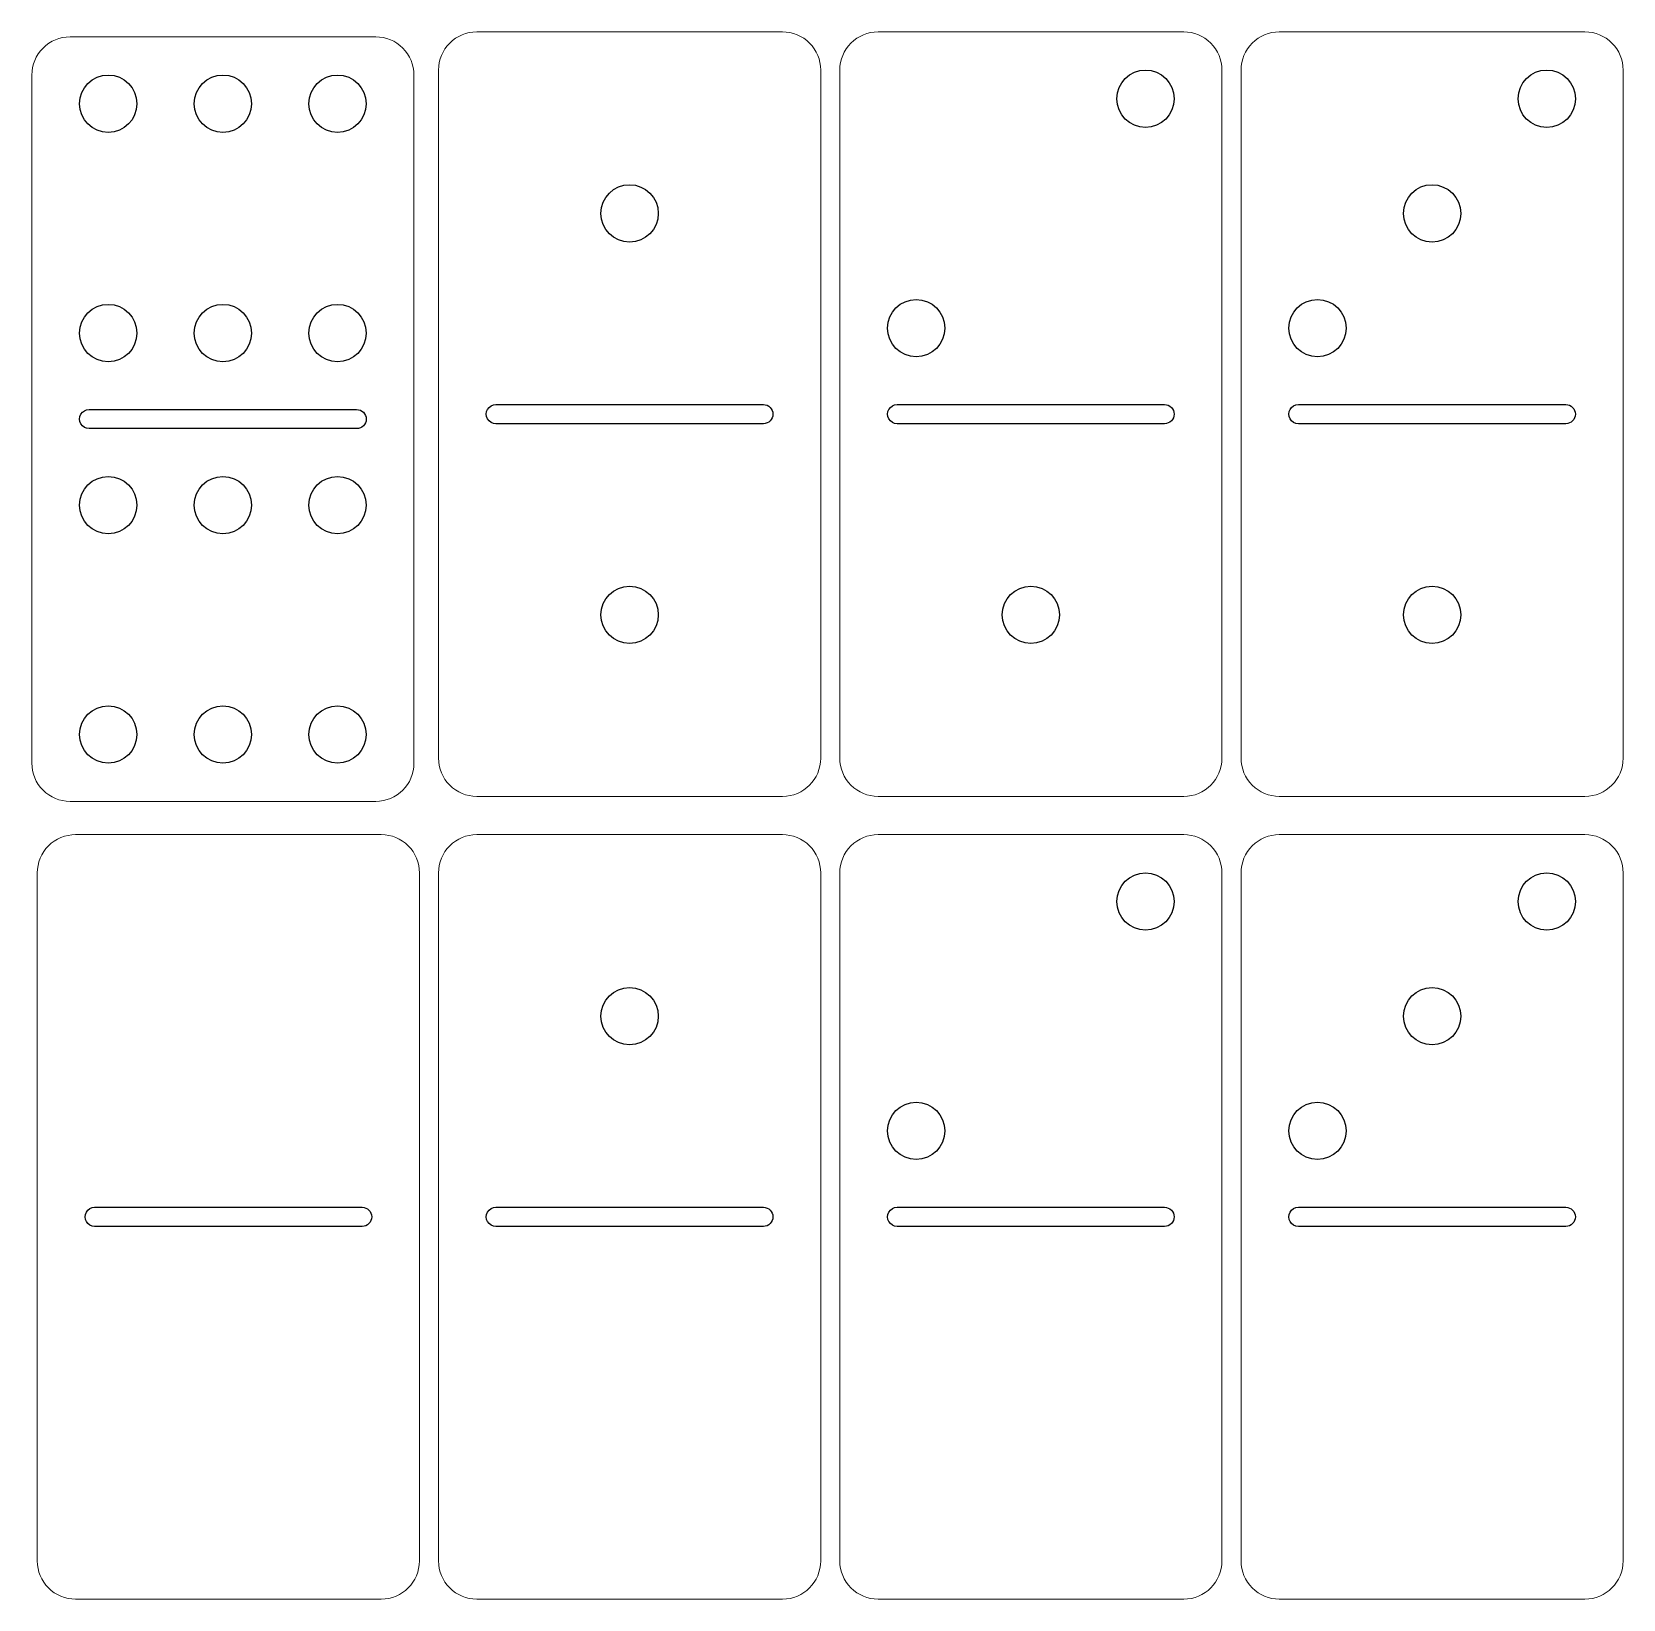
# Model space of a CAD drawing. Header units: centimetres. Extents: x -30.3 to -12, y -16.2 to 22.8.
# Drawn here: x -30.29 to -21.96, y 6.11 to 14.31 of the extents above; entities that cross this region are included whole.
import ezdxf

# ---------------------------------------------------------------- set-up
doc = ezdxf.new("R2010")
doc.units = ezdxf.units.CM
doc.header["$MEASUREMENT"] = 0
doc.layers.add('Default', color=7, linetype='Continuous')
doc.layers.add('Layer 1', color=7, linetype='Continuous')

msp = doc.modelspace()

# ---------------------------------------------------------------- linework, layer by layer
at = {"layer": 'Default', "lineweight": 9}
for points in [[(-30.08859, 14.28725), (-30.14163, 14.28725), (-30.1925, 14.26618), (-30.23001, 14.22868), (-30.23001, 14.22868), (-30.26751, 14.19117), (-30.28859, 14.1403), (-30.28859, 14.08725)], [(-28.28859, 14.08725), (-28.28859, 14.1403), (-28.30966, 14.19117), (-28.34716, 14.22868), (-28.34716, 14.22868), (-28.38467, 14.26618), (-28.43554, 14.28725), (-28.48859, 14.28725)], [(-27.95994, 14.3133), (-28.01298, 14.3133), (-28.06385, 14.29223), (-28.10136, 14.25473), (-28.10136, 14.25473), (-28.13886, 14.21722), (-28.15994, 14.16635), (-28.15994, 14.1133)], [(-26.15994, 14.1133), (-26.15994, 14.16635), (-26.18101, 14.21722), (-26.21851, 14.25473), (-26.21851, 14.25473), (-26.25602, 14.29223), (-26.30689, 14.3133), (-26.35994, 14.3133)], [(-25.85994, 14.3133), (-25.91298, 14.3133), (-25.96385, 14.29223), (-26.00136, 14.25473), (-26.00136, 14.25473), (-26.03886, 14.21722), (-26.05994, 14.16635), (-26.05994, 14.1133)], [(-24.05994, 14.1133), (-24.05994, 14.16635), (-24.08101, 14.21722), (-24.11851, 14.25473), (-24.11851, 14.25473), (-24.15602, 14.29223), (-24.20689, 14.3133), (-24.25994, 14.3133)], [(-23.75994, 14.3133), (-23.81298, 14.3133), (-23.86385, 14.29223), (-23.90136, 14.25473), (-23.90136, 14.25473), (-23.93886, 14.21722), (-23.95994, 14.16635), (-23.95994, 14.1133)], [(-21.95995, 14.1133), (-21.95995, 14.16635), (-21.98102, 14.21722), (-22.01852, 14.25473), (-22.01852, 14.25473), (-22.05603, 14.29223), (-22.1069, 14.3133), (-22.15994, 14.3133)], [(-28.15994, 10.5133), (-28.15994, 10.46026), (-28.13886, 10.40939), (-28.10136, 10.37188), (-28.10136, 10.37188), (-28.06385, 10.33438), (-28.01298, 10.3133), (-27.95994, 10.3133)], [(-26.05994, 10.5133), (-26.05994, 10.46026), (-26.03886, 10.40939), (-26.00136, 10.37188), (-26.00136, 10.37188), (-25.96385, 10.33438), (-25.91298, 10.3133), (-25.85994, 10.3133)], [(-23.95994, 10.5133), (-23.95994, 10.46026), (-23.93886, 10.40939), (-23.90136, 10.37188), (-23.90136, 10.37188), (-23.86385, 10.33438), (-23.81298, 10.3133), (-23.75994, 10.3133)], [(-30.28859, 10.48725), (-30.28859, 10.43421), (-30.26751, 10.38334), (-30.23001, 10.34583), (-30.23001, 10.34583), (-30.1925, 10.30833), (-30.14163, 10.28725), (-30.08859, 10.28725)], [(-30.05994, 10.1133), (-30.11298, 10.1133), (-30.16385, 10.09223), (-30.20136, 10.05473), (-30.20136, 10.05473), (-30.23886, 10.01722), (-30.25994, 9.96635), (-30.25994, 9.9133)], [(-28.25994, 9.9133), (-28.25994, 9.96635), (-28.28101, 10.01722), (-28.31851, 10.05473), (-28.31851, 10.05473), (-28.35602, 10.09223), (-28.40689, 10.1133), (-28.45994, 10.1133)], [(-27.95994, 10.1133), (-28.01298, 10.1133), (-28.06385, 10.09223), (-28.10136, 10.05473), (-28.10136, 10.05473), (-28.13886, 10.01722), (-28.15994, 9.96635), (-28.15994, 9.9133)], [(-26.15994, 9.9133), (-26.15994, 9.96635), (-26.18101, 10.01722), (-26.21851, 10.05473), (-26.21851, 10.05473), (-26.25602, 10.09223), (-26.30689, 10.1133), (-26.35994, 10.1133)], [(-25.85994, 10.1133), (-25.91298, 10.1133), (-25.96385, 10.09223), (-26.00136, 10.05473), (-26.00136, 10.05473), (-26.03886, 10.01722), (-26.05994, 9.96635), (-26.05994, 9.9133)], [(-24.05994, 9.9133), (-24.05994, 9.96635), (-24.08101, 10.01722), (-24.11851, 10.05473), (-24.11851, 10.05473), (-24.15602, 10.09223), (-24.20689, 10.1133), (-24.25994, 10.1133)], [(-23.75994, 10.1133), (-23.81298, 10.1133), (-23.86385, 10.09223), (-23.90136, 10.05473), (-23.90136, 10.05473), (-23.93886, 10.01722), (-23.95994, 9.96635), (-23.95994, 9.9133)], [(-21.95995, 9.9133), (-21.95995, 9.96635), (-21.98102, 10.01722), (-22.01852, 10.05473), (-22.01852, 10.05473), (-22.05603, 10.09223), (-22.1069, 10.1133), (-22.15994, 10.1133)], [(-30.25994, 6.3133), (-30.25994, 6.26026), (-30.23886, 6.20939), (-30.20136, 6.17188), (-30.20136, 6.17188), (-30.16385, 6.13438), (-30.11298, 6.1133), (-30.05994, 6.1133)], [(-28.15994, 6.3133), (-28.15994, 6.26026), (-28.13886, 6.20939), (-28.10136, 6.17188), (-28.10136, 6.17188), (-28.06385, 6.13438), (-28.01298, 6.1133), (-27.95994, 6.1133)], [(-26.05994, 6.3133), (-26.05994, 6.26026), (-26.03886, 6.20939), (-26.00136, 6.17188), (-26.00136, 6.17188), (-25.96385, 6.13438), (-25.91298, 6.1133), (-25.85994, 6.1133)], [(-23.95994, 6.3133), (-23.95994, 6.26026), (-23.93886, 6.20939), (-23.90136, 6.17188), (-23.90136, 6.17188), (-23.86385, 6.13438), (-23.81298, 6.1133), (-23.75994, 6.1133)]]:
    msp.add_open_spline(points, degree=3, knots=[0, 0, 0, 0, 0.3333333, 0.3333333, 0.3333333, 0.3333333, 1, 1, 1, 1], dxfattribs=at)
for points in [[(-30.08859, 14.28725), (-30.08859, 14.28725), (-28.48859, 14.28725), (-28.48859, 14.28725)], [(-27.95994, 14.3133), (-27.95994, 14.3133), (-26.35994, 14.3133), (-26.35994, 14.3133)], [(-25.85994, 14.3133), (-25.85994, 14.3133), (-24.25994, 14.3133), (-24.25994, 14.3133)], [(-23.75994, 14.3133), (-23.75994, 14.3133), (-22.15994, 14.3133), (-22.15994, 14.3133)], [(-30.28859, 10.48725), (-30.28859, 10.48725), (-30.28859, 14.08725), (-30.28859, 14.08725)], [(-28.28859, 14.08725), (-28.28859, 14.08725), (-28.28859, 10.48725), (-28.28859, 10.48725)], [(-28.15994, 10.5133), (-28.15994, 10.5133), (-28.15994, 14.1133), (-28.15994, 14.1133)], [(-26.15994, 14.1133), (-26.15994, 14.1133), (-26.15994, 10.5133), (-26.15994, 10.5133)], [(-26.05994, 10.5133), (-26.05994, 10.5133), (-26.05994, 14.1133), (-26.05994, 14.1133)], [(-24.05994, 14.1133), (-24.05994, 14.1133), (-24.05994, 10.5133), (-24.05994, 10.5133)], [(-23.95994, 10.5133), (-23.95994, 10.5133), (-23.95994, 14.1133), (-23.95994, 14.1133)], [(-21.95994, 14.1133), (-21.95994, 14.1133), (-21.95994, 10.5133), (-21.95994, 10.5133)], [(-26.35994, 10.3133), (-26.24948, 10.3133), (-26.15994, 10.40285), (-26.15994, 10.5133)], [(-24.25994, 10.3133), (-24.14948, 10.3133), (-24.05994, 10.40285), (-24.05994, 10.5133)], [(-22.15994, 10.3133), (-22.04949, 10.3133), (-21.95995, 10.40285), (-21.95995, 10.5133)], [(-28.48859, 10.28725), (-28.37813, 10.28725), (-28.28859, 10.3768), (-28.28859, 10.48725)], [(-28.48859, 10.28725), (-28.48859, 10.28725), (-30.08859, 10.28725), (-30.08859, 10.28725)], [(-26.35994, 10.3133), (-26.35994, 10.3133), (-27.95994, 10.3133), (-27.95994, 10.3133)], [(-24.25994, 10.3133), (-24.25994, 10.3133), (-25.85994, 10.3133), (-25.85994, 10.3133)], [(-22.15994, 10.3133), (-22.15994, 10.3133), (-23.75994, 10.3133), (-23.75994, 10.3133)], [(-30.05994, 10.1133), (-30.05994, 10.1133), (-28.45994, 10.1133), (-28.45994, 10.1133)], [(-27.95994, 10.1133), (-27.95994, 10.1133), (-26.35994, 10.1133), (-26.35994, 10.1133)], [(-25.85994, 10.1133), (-25.85994, 10.1133), (-24.25994, 10.1133), (-24.25994, 10.1133)], [(-23.75994, 10.1133), (-23.75994, 10.1133), (-22.15994, 10.1133), (-22.15994, 10.1133)], [(-30.25994, 6.3133), (-30.25994, 6.3133), (-30.25994, 9.9133), (-30.25994, 9.9133)], [(-28.25994, 9.9133), (-28.25994, 9.9133), (-28.25994, 6.3133), (-28.25994, 6.3133)], [(-28.15994, 6.3133), (-28.15994, 6.3133), (-28.15994, 9.9133), (-28.15994, 9.9133)], [(-26.15994, 9.9133), (-26.15994, 9.9133), (-26.15994, 6.3133), (-26.15994, 6.3133)], [(-26.05994, 6.3133), (-26.05994, 6.3133), (-26.05994, 9.9133), (-26.05994, 9.9133)], [(-24.05994, 9.9133), (-24.05994, 9.9133), (-24.05994, 6.3133), (-24.05994, 6.3133)], [(-23.95994, 6.3133), (-23.95994, 6.3133), (-23.95994, 9.9133), (-23.95994, 9.9133)], [(-21.95994, 9.9133), (-21.95994, 9.9133), (-21.95994, 6.3133), (-21.95994, 6.3133)], [(-28.45994, 6.1133), (-28.34948, 6.1133), (-28.25994, 6.20285), (-28.25994, 6.3133)], [(-26.35994, 6.1133), (-26.24948, 6.1133), (-26.15994, 6.20285), (-26.15994, 6.3133)], [(-24.25994, 6.1133), (-24.14948, 6.1133), (-24.05994, 6.20285), (-24.05994, 6.3133)], [(-22.15994, 6.1133), (-22.04949, 6.1133), (-21.95995, 6.20285), (-21.95995, 6.3133)], [(-28.45994, 6.1133), (-28.45994, 6.1133), (-30.05994, 6.1133), (-30.05994, 6.1133)], [(-26.35994, 6.1133), (-26.35994, 6.1133), (-27.95994, 6.1133), (-27.95994, 6.1133)], [(-24.25994, 6.1133), (-24.25994, 6.1133), (-25.85994, 6.1133), (-25.85994, 6.1133)], [(-22.15994, 6.1133), (-22.15994, 6.1133), (-23.75994, 6.1133), (-23.75994, 6.1133)]]:
    msp.add_open_spline(points, degree=3, dxfattribs=at)
at = {"layer": 'Layer 1', "color": 250}
for points, knots in [([(-29.88859, 13.78725), (-29.80574, 13.78725), (-29.73859, 13.85441), (-29.73859, 13.93725), (-29.73859, 13.93725), (-29.73859, 14.0201), (-29.80574, 14.08725), (-29.88858, 14.08725), (-29.88858, 14.08725), (-29.97143, 14.08726), (-30.03858, 14.0201), (-30.03858, 13.93726), (-30.03858, 13.93726), (-30.03859, 13.85441), (-29.97143, 13.78726), (-29.88859, 13.78725)], [0, 0, 0, 0, 0.2, 0.2, 0.2, 0.2, 0.4, 0.4, 0.4, 0.4, 0.6, 0.6, 0.6, 0.6, 1, 1, 1, 1]), ([(-29.13859, 13.93725), (-29.13859, 14.0201), (-29.20574, 14.08725), (-29.28858, 14.08725), (-29.28858, 14.08725), (-29.37143, 14.08726), (-29.43858, 14.0201), (-29.43858, 13.93726), (-29.43858, 13.93726), (-29.43859, 13.85441), (-29.37143, 13.78726), (-29.28859, 13.78725), (-29.28859, 13.78725), (-29.20574, 13.78725), (-29.13859, 13.85441), (-29.13859, 13.93725)], [0, 0, 0, 0, 0.2, 0.2, 0.2, 0.2, 0.4, 0.4, 0.4, 0.4, 0.6, 0.6, 0.6, 0.6, 1, 1, 1, 1]), ([(-28.53859, 13.93725), (-28.53859, 14.0201), (-28.60574, 14.08725), (-28.68858, 14.08725), (-28.68858, 14.08725), (-28.77143, 14.08726), (-28.83858, 14.0201), (-28.83858, 13.93726), (-28.83858, 13.93726), (-28.83859, 13.85441), (-28.77143, 13.78726), (-28.68859, 13.78725), (-28.68859, 13.78725), (-28.60574, 13.78725), (-28.53859, 13.85441), (-28.53859, 13.93725)], [0, 0, 0, 0, 0.2, 0.2, 0.2, 0.2, 0.4, 0.4, 0.4, 0.4, 0.6, 0.6, 0.6, 0.6, 1, 1, 1, 1]), ([(-24.45993, 14.1133), (-24.54278, 14.11331), (-24.60993, 14.04615), (-24.60993, 13.96331), (-24.60993, 13.96331), (-24.60994, 13.88046), (-24.54278, 13.81331), (-24.45994, 13.8133), (-24.45994, 13.8133), (-24.37709, 13.8133), (-24.30994, 13.88046), (-24.30994, 13.9633), (-24.30994, 13.9633), (-24.30994, 14.04615), (-24.37709, 14.1133), (-24.45993, 14.1133)], [0, 0, 0, 0, 0.2, 0.2, 0.2, 0.2, 0.4, 0.4, 0.4, 0.4, 0.6, 0.6, 0.6, 0.6, 1, 1, 1, 1]), ([(-22.50994, 13.96331), (-22.50995, 13.88046), (-22.44279, 13.81331), (-22.35995, 13.8133), (-22.35995, 13.8133), (-22.2771, 13.8133), (-22.20995, 13.88046), (-22.20994, 13.9633), (-22.20994, 13.9633), (-22.20994, 14.04615), (-22.2771, 14.1133), (-22.35994, 14.1133), (-22.35994, 14.1133), (-22.44279, 14.11331), (-22.50994, 14.04615), (-22.50994, 13.96331)], [0, 0, 0, 0, 0.2, 0.2, 0.2, 0.2, 0.4, 0.4, 0.4, 0.4, 0.6, 0.6, 0.6, 0.6, 1, 1, 1, 1]), ([(-27.15993, 13.5133), (-27.24278, 13.51331), (-27.30993, 13.44615), (-27.30993, 13.36331), (-27.30993, 13.36331), (-27.30994, 13.28046), (-27.24278, 13.21331), (-27.15994, 13.2133), (-27.15994, 13.2133), (-27.07709, 13.2133), (-27.00994, 13.28046), (-27.00994, 13.3633), (-27.00994, 13.3633), (-27.00994, 13.44615), (-27.07709, 13.5133), (-27.15993, 13.5133)], [0, 0, 0, 0, 0.2, 0.2, 0.2, 0.2, 0.4, 0.4, 0.4, 0.4, 0.6, 0.6, 0.6, 0.6, 1, 1, 1, 1]), ([(-23.10993, 13.36331), (-23.10994, 13.28046), (-23.04278, 13.21331), (-22.95994, 13.2133), (-22.95994, 13.2133), (-22.8771, 13.2133), (-22.80995, 13.28046), (-22.80994, 13.3633), (-22.80994, 13.3633), (-22.80994, 13.44615), (-22.8771, 13.5133), (-22.95994, 13.5133), (-22.95994, 13.5133), (-23.04278, 13.51331), (-23.10993, 13.44615), (-23.10993, 13.36331)], [0, 0, 0, 0, 0.2, 0.2, 0.2, 0.2, 0.4, 0.4, 0.4, 0.4, 0.6, 0.6, 0.6, 0.6, 1, 1, 1, 1]), ([(-25.65993, 12.9133), (-25.74278, 12.91331), (-25.80993, 12.84615), (-25.80993, 12.76331), (-25.80993, 12.76331), (-25.80994, 12.68046), (-25.74278, 12.61331), (-25.65994, 12.6133), (-25.65994, 12.6133), (-25.57709, 12.6133), (-25.50994, 12.68046), (-25.50994, 12.7633), (-25.50994, 12.7633), (-25.50994, 12.84615), (-25.57709, 12.9133), (-25.65993, 12.9133)], [0, 0, 0, 0, 0.2, 0.2, 0.2, 0.2, 0.4, 0.4, 0.4, 0.4, 0.6, 0.6, 0.6, 0.6, 1, 1, 1, 1]), ([(-23.55993, 12.9133), (-23.64278, 12.91331), (-23.70993, 12.84615), (-23.70993, 12.76331), (-23.70993, 12.76331), (-23.70994, 12.68046), (-23.64278, 12.61331), (-23.55994, 12.6133), (-23.55994, 12.6133), (-23.47709, 12.6133), (-23.40994, 12.68046), (-23.40993, 12.7633), (-23.40993, 12.7633), (-23.40993, 12.84615), (-23.47709, 12.9133), (-23.55993, 12.9133)], [0, 0, 0, 0, 0.2, 0.2, 0.2, 0.2, 0.4, 0.4, 0.4, 0.4, 0.6, 0.6, 0.6, 0.6, 1, 1, 1, 1]), ([(-29.73859, 12.73725), (-29.73859, 12.8201), (-29.80574, 12.88725), (-29.88858, 12.88725), (-29.88858, 12.88725), (-29.97143, 12.88726), (-30.03858, 12.8201), (-30.03858, 12.73726), (-30.03858, 12.73726), (-30.03859, 12.65441), (-29.97143, 12.58726), (-29.88859, 12.58725), (-29.88859, 12.58725), (-29.80574, 12.58725), (-29.73859, 12.65441), (-29.73859, 12.73725)], [0, 0, 0, 0, 0.2, 0.2, 0.2, 0.2, 0.4, 0.4, 0.4, 0.4, 0.6, 0.6, 0.6, 0.6, 1, 1, 1, 1]), ([(-29.13859, 12.73725), (-29.13859, 12.8201), (-29.20574, 12.88725), (-29.28858, 12.88725), (-29.28858, 12.88725), (-29.37143, 12.88726), (-29.43858, 12.8201), (-29.43858, 12.73726), (-29.43858, 12.73726), (-29.43859, 12.65441), (-29.37143, 12.58726), (-29.28859, 12.58725), (-29.28859, 12.58725), (-29.20574, 12.58725), (-29.13859, 12.65441), (-29.13859, 12.73725)], [0, 0, 0, 0, 0.2, 0.2, 0.2, 0.2, 0.4, 0.4, 0.4, 0.4, 0.6, 0.6, 0.6, 0.6, 1, 1, 1, 1]), ([(-28.68858, 12.88725), (-28.77143, 12.88726), (-28.83858, 12.8201), (-28.83858, 12.73726), (-28.83858, 12.73726), (-28.83859, 12.65441), (-28.77143, 12.58726), (-28.68859, 12.58725), (-28.68859, 12.58725), (-28.60574, 12.58725), (-28.53859, 12.65441), (-28.53859, 12.73725), (-28.53859, 12.73725), (-28.53859, 12.8201), (-28.60574, 12.88725), (-28.68858, 12.88725)], [0, 0, 0, 0, 0.2, 0.2, 0.2, 0.2, 0.4, 0.4, 0.4, 0.4, 0.6, 0.6, 0.6, 0.6, 1, 1, 1, 1]), ([(-28.58859, 12.33725), (-28.58859, 12.33725), (-29.98859, 12.33725), (-29.98859, 12.33725), (-29.98859, 12.33725), (-30.00645, 12.33725), (-30.02295, 12.32773), (-30.03189, 12.31225), (-30.03189, 12.31225), (-30.04082, 12.29678), (-30.04082, 12.27773), (-30.03189, 12.26225), (-30.03189, 12.26225), (-30.02295, 12.24678), (-30.00645, 12.23725), (-29.98859, 12.23725), (-29.98859, 12.23725), (-29.98859, 12.23725), (-28.58859, 12.23725), (-28.58859, 12.23725), (-28.58859, 12.23725), (-28.56097, 12.23725), (-28.53859, 12.25964), (-28.53859, 12.28725), (-28.53859, 12.28725), (-28.53858, 12.31487), (-28.56097, 12.33725), (-28.58859, 12.33725)], [0, 0, 0, 0, 0.125, 0.125, 0.125, 0.125, 0.25, 0.25, 0.25, 0.25, 0.375, 0.375, 0.375, 0.375, 0.5, 0.5, 0.5, 0.5, 0.625, 0.625, 0.625, 0.625, 0.75, 0.75, 0.75, 0.75, 1, 1, 1, 1]), ([(-26.45994, 12.3633), (-26.45994, 12.3633), (-27.85994, 12.3633), (-27.85994, 12.3633), (-27.85994, 12.3633), (-27.8778, 12.3633), (-27.8943, 12.35378), (-27.90324, 12.3383), (-27.90324, 12.3383), (-27.91217, 12.32283), (-27.91217, 12.30378), (-27.90324, 12.2883), (-27.90324, 12.2883), (-27.8943, 12.27283), (-27.8778, 12.2633), (-27.85994, 12.2633), (-27.85994, 12.2633), (-27.85994, 12.2633), (-26.45994, 12.2633), (-26.45994, 12.2633), (-26.45994, 12.2633), (-26.43232, 12.2633), (-26.40994, 12.28569), (-26.40994, 12.3133), (-26.40994, 12.3133), (-26.40993, 12.34092), (-26.43232, 12.3633), (-26.45994, 12.3633)], [0, 0, 0, 0, 0.125, 0.125, 0.125, 0.125, 0.25, 0.25, 0.25, 0.25, 0.375, 0.375, 0.375, 0.375, 0.5, 0.5, 0.5, 0.5, 0.625, 0.625, 0.625, 0.625, 0.75, 0.75, 0.75, 0.75, 1, 1, 1, 1]), ([(-24.35994, 12.3633), (-24.35994, 12.3633), (-25.75994, 12.3633), (-25.75994, 12.3633), (-25.75994, 12.3633), (-25.7778, 12.3633), (-25.7943, 12.35378), (-25.80324, 12.3383), (-25.80324, 12.3383), (-25.81217, 12.32283), (-25.81217, 12.30378), (-25.80324, 12.2883), (-25.80324, 12.2883), (-25.7943, 12.27283), (-25.7778, 12.2633), (-25.75994, 12.2633), (-25.75994, 12.2633), (-25.75994, 12.2633), (-24.35994, 12.2633), (-24.35994, 12.2633), (-24.35994, 12.2633), (-24.33232, 12.2633), (-24.30994, 12.28569), (-24.30994, 12.3133), (-24.30994, 12.3133), (-24.30993, 12.34092), (-24.33232, 12.3633), (-24.35994, 12.3633)], [0, 0, 0, 0, 0.125, 0.125, 0.125, 0.125, 0.25, 0.25, 0.25, 0.25, 0.375, 0.375, 0.375, 0.375, 0.5, 0.5, 0.5, 0.5, 0.625, 0.625, 0.625, 0.625, 0.75, 0.75, 0.75, 0.75, 1, 1, 1, 1]), ([(-22.25994, 12.3633), (-22.25994, 12.3633), (-23.65994, 12.3633), (-23.65994, 12.3633), (-23.65994, 12.3633), (-23.6778, 12.3633), (-23.6943, 12.35378), (-23.70324, 12.3383), (-23.70324, 12.3383), (-23.71217, 12.32283), (-23.71217, 12.30378), (-23.70324, 12.2883), (-23.70324, 12.2883), (-23.6943, 12.27283), (-23.6778, 12.2633), (-23.65994, 12.2633), (-23.65994, 12.2633), (-23.65994, 12.2633), (-22.25994, 12.2633), (-22.25994, 12.2633), (-22.25994, 12.2633), (-22.23233, 12.2633), (-22.20995, 12.28569), (-22.20995, 12.3133), (-22.20995, 12.3133), (-22.20994, 12.34092), (-22.23233, 12.3633), (-22.25994, 12.3633)], [0, 0, 0, 0, 0.125, 0.125, 0.125, 0.125, 0.25, 0.25, 0.25, 0.25, 0.375, 0.375, 0.375, 0.375, 0.5, 0.5, 0.5, 0.5, 0.625, 0.625, 0.625, 0.625, 0.75, 0.75, 0.75, 0.75, 1, 1, 1, 1]), ([(-29.73859, 11.83725), (-29.73859, 11.9201), (-29.80574, 11.98725), (-29.88858, 11.98725), (-29.88858, 11.98725), (-29.97143, 11.98726), (-30.03858, 11.9201), (-30.03858, 11.83726), (-30.03858, 11.83726), (-30.03859, 11.75441), (-29.97143, 11.68726), (-29.88859, 11.68725), (-29.88859, 11.68725), (-29.80574, 11.68725), (-29.73859, 11.75441), (-29.73859, 11.83725)], [0, 0, 0, 0, 0.2, 0.2, 0.2, 0.2, 0.4, 0.4, 0.4, 0.4, 0.6, 0.6, 0.6, 0.6, 1, 1, 1, 1]), ([(-29.13859, 11.83725), (-29.13859, 11.9201), (-29.20574, 11.98725), (-29.28858, 11.98725), (-29.28858, 11.98725), (-29.37143, 11.98726), (-29.43858, 11.9201), (-29.43858, 11.83726), (-29.43858, 11.83726), (-29.43859, 11.75441), (-29.37143, 11.68726), (-29.28859, 11.68725), (-29.28859, 11.68725), (-29.20574, 11.68725), (-29.13859, 11.75441), (-29.13859, 11.83725)], [0, 0, 0, 0, 0.2, 0.2, 0.2, 0.2, 0.4, 0.4, 0.4, 0.4, 0.6, 0.6, 0.6, 0.6, 1, 1, 1, 1]), ([(-28.53859, 11.83725), (-28.53859, 11.9201), (-28.60574, 11.98725), (-28.68858, 11.98725), (-28.68858, 11.98725), (-28.77143, 11.98726), (-28.83858, 11.9201), (-28.83858, 11.83726), (-28.83858, 11.83726), (-28.83859, 11.75441), (-28.77143, 11.68726), (-28.68859, 11.68725), (-28.68859, 11.68725), (-28.60574, 11.68725), (-28.53859, 11.75441), (-28.53859, 11.83725)], [0, 0, 0, 0, 0.2, 0.2, 0.2, 0.2, 0.4, 0.4, 0.4, 0.4, 0.6, 0.6, 0.6, 0.6, 1, 1, 1, 1]), ([(-27.15993, 11.4133), (-27.24278, 11.41331), (-27.30993, 11.34615), (-27.30993, 11.26331), (-27.30993, 11.26331), (-27.30994, 11.18046), (-27.24278, 11.11331), (-27.15994, 11.1133), (-27.15994, 11.1133), (-27.07709, 11.1133), (-27.00994, 11.18046), (-27.00994, 11.2633), (-27.00994, 11.2633), (-27.00994, 11.34615), (-27.07709, 11.4133), (-27.15993, 11.4133)], [0, 0, 0, 0, 0.2, 0.2, 0.2, 0.2, 0.4, 0.4, 0.4, 0.4, 0.6, 0.6, 0.6, 0.6, 1, 1, 1, 1]), ([(-25.05993, 11.4133), (-25.14278, 11.41331), (-25.20993, 11.34615), (-25.20993, 11.26331), (-25.20993, 11.26331), (-25.20994, 11.18046), (-25.14278, 11.11331), (-25.05994, 11.1133), (-25.05994, 11.1133), (-24.97709, 11.1133), (-24.90994, 11.18046), (-24.90994, 11.2633), (-24.90994, 11.2633), (-24.90994, 11.34615), (-24.97709, 11.4133), (-25.05993, 11.4133)], [0, 0, 0, 0, 0.2, 0.2, 0.2, 0.2, 0.4, 0.4, 0.4, 0.4, 0.6, 0.6, 0.6, 0.6, 1, 1, 1, 1]), ([(-22.95994, 11.4133), (-23.04278, 11.41331), (-23.10993, 11.34615), (-23.10993, 11.26331), (-23.10993, 11.26331), (-23.10994, 11.18046), (-23.04278, 11.11331), (-22.95994, 11.1133), (-22.95994, 11.1133), (-22.8771, 11.1133), (-22.80995, 11.18046), (-22.80994, 11.2633), (-22.80994, 11.2633), (-22.80994, 11.34615), (-22.8771, 11.4133), (-22.95994, 11.4133)], [0, 0, 0, 0, 0.2, 0.2, 0.2, 0.2, 0.4, 0.4, 0.4, 0.4, 0.6, 0.6, 0.6, 0.6, 1, 1, 1, 1]), ([(-29.73859, 10.63725), (-29.73859, 10.7201), (-29.80574, 10.78725), (-29.88858, 10.78725), (-29.88858, 10.78725), (-29.97143, 10.78726), (-30.03858, 10.7201), (-30.03858, 10.63726), (-30.03858, 10.63726), (-30.03859, 10.55441), (-29.97143, 10.48726), (-29.88859, 10.48725), (-29.88859, 10.48725), (-29.80574, 10.48725), (-29.73859, 10.55441), (-29.73859, 10.63725)], [0, 0, 0, 0, 0.2, 0.2, 0.2, 0.2, 0.4, 0.4, 0.4, 0.4, 0.6, 0.6, 0.6, 0.6, 1, 1, 1, 1]), ([(-29.13859, 10.63725), (-29.13859, 10.7201), (-29.20574, 10.78725), (-29.28858, 10.78725), (-29.28858, 10.78725), (-29.37143, 10.78726), (-29.43858, 10.7201), (-29.43858, 10.63726), (-29.43858, 10.63726), (-29.43859, 10.55441), (-29.37143, 10.48726), (-29.28859, 10.48725), (-29.28859, 10.48725), (-29.20574, 10.48725), (-29.13859, 10.55441), (-29.13859, 10.63725)], [0, 0, 0, 0, 0.2, 0.2, 0.2, 0.2, 0.4, 0.4, 0.4, 0.4, 0.6, 0.6, 0.6, 0.6, 1, 1, 1, 1]), ([(-28.68858, 10.78725), (-28.77143, 10.78726), (-28.83858, 10.7201), (-28.83858, 10.63726), (-28.83858, 10.63726), (-28.83859, 10.55441), (-28.77143, 10.48726), (-28.68859, 10.48725), (-28.68859, 10.48725), (-28.60574, 10.48725), (-28.53859, 10.55441), (-28.53859, 10.63725), (-28.53859, 10.63725), (-28.53859, 10.7201), (-28.60574, 10.78725), (-28.68858, 10.78725)], [0, 0, 0, 0, 0.2, 0.2, 0.2, 0.2, 0.4, 0.4, 0.4, 0.4, 0.6, 0.6, 0.6, 0.6, 1, 1, 1, 1]), ([(-24.45993, 9.9133), (-24.54278, 9.91331), (-24.60993, 9.84615), (-24.60993, 9.76331), (-24.60993, 9.76331), (-24.60994, 9.68046), (-24.54278, 9.61331), (-24.45994, 9.6133), (-24.45994, 9.6133), (-24.37709, 9.6133), (-24.30994, 9.68046), (-24.30994, 9.7633), (-24.30994, 9.7633), (-24.30994, 9.84615), (-24.37709, 9.9133), (-24.45993, 9.9133)], [0, 0, 0, 0, 0.2, 0.2, 0.2, 0.2, 0.4, 0.4, 0.4, 0.4, 0.6, 0.6, 0.6, 0.6, 1, 1, 1, 1]), ([(-22.35994, 9.9133), (-22.44279, 9.91331), (-22.50994, 9.84615), (-22.50994, 9.76331), (-22.50994, 9.76331), (-22.50995, 9.68046), (-22.44279, 9.61331), (-22.35995, 9.6133), (-22.35995, 9.6133), (-22.2771, 9.6133), (-22.20995, 9.68046), (-22.20994, 9.7633), (-22.20994, 9.7633), (-22.20994, 9.84615), (-22.2771, 9.9133), (-22.35994, 9.9133)], [0, 0, 0, 0, 0.2, 0.2, 0.2, 0.2, 0.4, 0.4, 0.4, 0.4, 0.6, 0.6, 0.6, 0.6, 1, 1, 1, 1]), ([(-27.15993, 9.3133), (-27.24278, 9.31331), (-27.30993, 9.24615), (-27.30993, 9.16331), (-27.30993, 9.16331), (-27.30994, 9.08046), (-27.24278, 9.01331), (-27.15994, 9.0133), (-27.15994, 9.0133), (-27.07709, 9.0133), (-27.00994, 9.08046), (-27.00994, 9.1633), (-27.00994, 9.1633), (-27.00994, 9.24615), (-27.07709, 9.3133), (-27.15993, 9.3133)], [0, 0, 0, 0, 0.2, 0.2, 0.2, 0.2, 0.4, 0.4, 0.4, 0.4, 0.6, 0.6, 0.6, 0.6, 1, 1, 1, 1]), ([(-22.95994, 9.3133), (-23.04278, 9.31331), (-23.10993, 9.24615), (-23.10993, 9.16331), (-23.10993, 9.16331), (-23.10994, 9.08046), (-23.04278, 9.01331), (-22.95994, 9.0133), (-22.95994, 9.0133), (-22.8771, 9.0133), (-22.80995, 9.08046), (-22.80994, 9.1633), (-22.80994, 9.1633), (-22.80994, 9.24615), (-22.8771, 9.3133), (-22.95994, 9.3133)], [0, 0, 0, 0, 0.2, 0.2, 0.2, 0.2, 0.4, 0.4, 0.4, 0.4, 0.6, 0.6, 0.6, 0.6, 1, 1, 1, 1]), ([(-25.65993, 8.7133), (-25.74278, 8.71331), (-25.80993, 8.64615), (-25.80993, 8.56331), (-25.80993, 8.56331), (-25.80994, 8.48046), (-25.74278, 8.41331), (-25.65994, 8.4133), (-25.65994, 8.4133), (-25.57709, 8.4133), (-25.50994, 8.48046), (-25.50994, 8.5633), (-25.50994, 8.5633), (-25.50994, 8.64615), (-25.57709, 8.7133), (-25.65993, 8.7133)], [0, 0, 0, 0, 0.2, 0.2, 0.2, 0.2, 0.4, 0.4, 0.4, 0.4, 0.6, 0.6, 0.6, 0.6, 1, 1, 1, 1]), ([(-23.55993, 8.7133), (-23.64278, 8.71331), (-23.70993, 8.64615), (-23.70993, 8.56331), (-23.70993, 8.56331), (-23.70994, 8.48046), (-23.64278, 8.41331), (-23.55994, 8.4133), (-23.55994, 8.4133), (-23.47709, 8.4133), (-23.40994, 8.48046), (-23.40993, 8.5633), (-23.40993, 8.5633), (-23.40993, 8.64615), (-23.47709, 8.7133), (-23.55993, 8.7133)], [0, 0, 0, 0, 0.2, 0.2, 0.2, 0.2, 0.4, 0.4, 0.4, 0.4, 0.6, 0.6, 0.6, 0.6, 1, 1, 1, 1]), ([(-28.55994, 8.1633), (-28.55994, 8.1633), (-29.95994, 8.1633), (-29.95994, 8.1633), (-29.95994, 8.1633), (-29.9778, 8.1633), (-29.9943, 8.15378), (-30.00324, 8.1383), (-30.00324, 8.1383), (-30.01217, 8.12283), (-30.01217, 8.10378), (-30.00324, 8.0883), (-30.00324, 8.0883), (-29.9943, 8.07283), (-29.9778, 8.0633), (-29.95994, 8.0633), (-29.95994, 8.0633), (-29.95994, 8.0633), (-28.55994, 8.0633), (-28.55994, 8.0633), (-28.55994, 8.0633), (-28.53232, 8.0633), (-28.50994, 8.08569), (-28.50994, 8.1133), (-28.50994, 8.1133), (-28.50993, 8.14092), (-28.53232, 8.1633), (-28.55994, 8.1633)], [0, 0, 0, 0, 0.125, 0.125, 0.125, 0.125, 0.25, 0.25, 0.25, 0.25, 0.375, 0.375, 0.375, 0.375, 0.5, 0.5, 0.5, 0.5, 0.625, 0.625, 0.625, 0.625, 0.75, 0.75, 0.75, 0.75, 1, 1, 1, 1]), ([(-26.45994, 8.1633), (-26.45994, 8.1633), (-27.85994, 8.1633), (-27.85994, 8.1633), (-27.85994, 8.1633), (-27.8778, 8.1633), (-27.8943, 8.15378), (-27.90324, 8.1383), (-27.90324, 8.1383), (-27.91217, 8.12283), (-27.91217, 8.10378), (-27.90324, 8.0883), (-27.90324, 8.0883), (-27.8943, 8.07283), (-27.8778, 8.0633), (-27.85994, 8.0633), (-27.85994, 8.0633), (-27.85994, 8.0633), (-26.45994, 8.0633), (-26.45994, 8.0633), (-26.45994, 8.0633), (-26.43232, 8.0633), (-26.40994, 8.08569), (-26.40994, 8.1133), (-26.40994, 8.1133), (-26.40993, 8.14092), (-26.43232, 8.1633), (-26.45994, 8.1633)], [0, 0, 0, 0, 0.125, 0.125, 0.125, 0.125, 0.25, 0.25, 0.25, 0.25, 0.375, 0.375, 0.375, 0.375, 0.5, 0.5, 0.5, 0.5, 0.625, 0.625, 0.625, 0.625, 0.75, 0.75, 0.75, 0.75, 1, 1, 1, 1]), ([(-24.35994, 8.1633), (-24.35994, 8.1633), (-25.75994, 8.1633), (-25.75994, 8.1633), (-25.75994, 8.1633), (-25.7778, 8.1633), (-25.7943, 8.15378), (-25.80324, 8.1383), (-25.80324, 8.1383), (-25.81217, 8.12283), (-25.81217, 8.10378), (-25.80324, 8.0883), (-25.80324, 8.0883), (-25.7943, 8.07283), (-25.7778, 8.0633), (-25.75994, 8.0633), (-25.75994, 8.0633), (-25.75994, 8.0633), (-24.35994, 8.0633), (-24.35994, 8.0633), (-24.35994, 8.0633), (-24.33232, 8.0633), (-24.30994, 8.08569), (-24.30994, 8.1133), (-24.30994, 8.1133), (-24.30993, 8.14092), (-24.33232, 8.1633), (-24.35994, 8.1633)], [0, 0, 0, 0, 0.125, 0.125, 0.125, 0.125, 0.25, 0.25, 0.25, 0.25, 0.375, 0.375, 0.375, 0.375, 0.5, 0.5, 0.5, 0.5, 0.625, 0.625, 0.625, 0.625, 0.75, 0.75, 0.75, 0.75, 1, 1, 1, 1]), ([(-22.25994, 8.1633), (-22.25994, 8.1633), (-23.65994, 8.1633), (-23.65994, 8.1633), (-23.65994, 8.1633), (-23.6778, 8.1633), (-23.6943, 8.15378), (-23.70324, 8.1383), (-23.70324, 8.1383), (-23.71217, 8.12283), (-23.71217, 8.10378), (-23.70324, 8.0883), (-23.70324, 8.0883), (-23.6943, 8.07283), (-23.6778, 8.0633), (-23.65994, 8.0633), (-23.65994, 8.0633), (-23.65994, 8.0633), (-22.25994, 8.0633), (-22.25994, 8.0633), (-22.25994, 8.0633), (-22.23233, 8.0633), (-22.20995, 8.08569), (-22.20995, 8.1133), (-22.20995, 8.1133), (-22.20994, 8.14092), (-22.23233, 8.1633), (-22.25994, 8.1633)], [0, 0, 0, 0, 0.125, 0.125, 0.125, 0.125, 0.25, 0.25, 0.25, 0.25, 0.375, 0.375, 0.375, 0.375, 0.5, 0.5, 0.5, 0.5, 0.625, 0.625, 0.625, 0.625, 0.75, 0.75, 0.75, 0.75, 1, 1, 1, 1])]:
    msp.add_open_spline(points, degree=3, knots=knots, dxfattribs=at)

doc.saveas('drawing.dxf')
